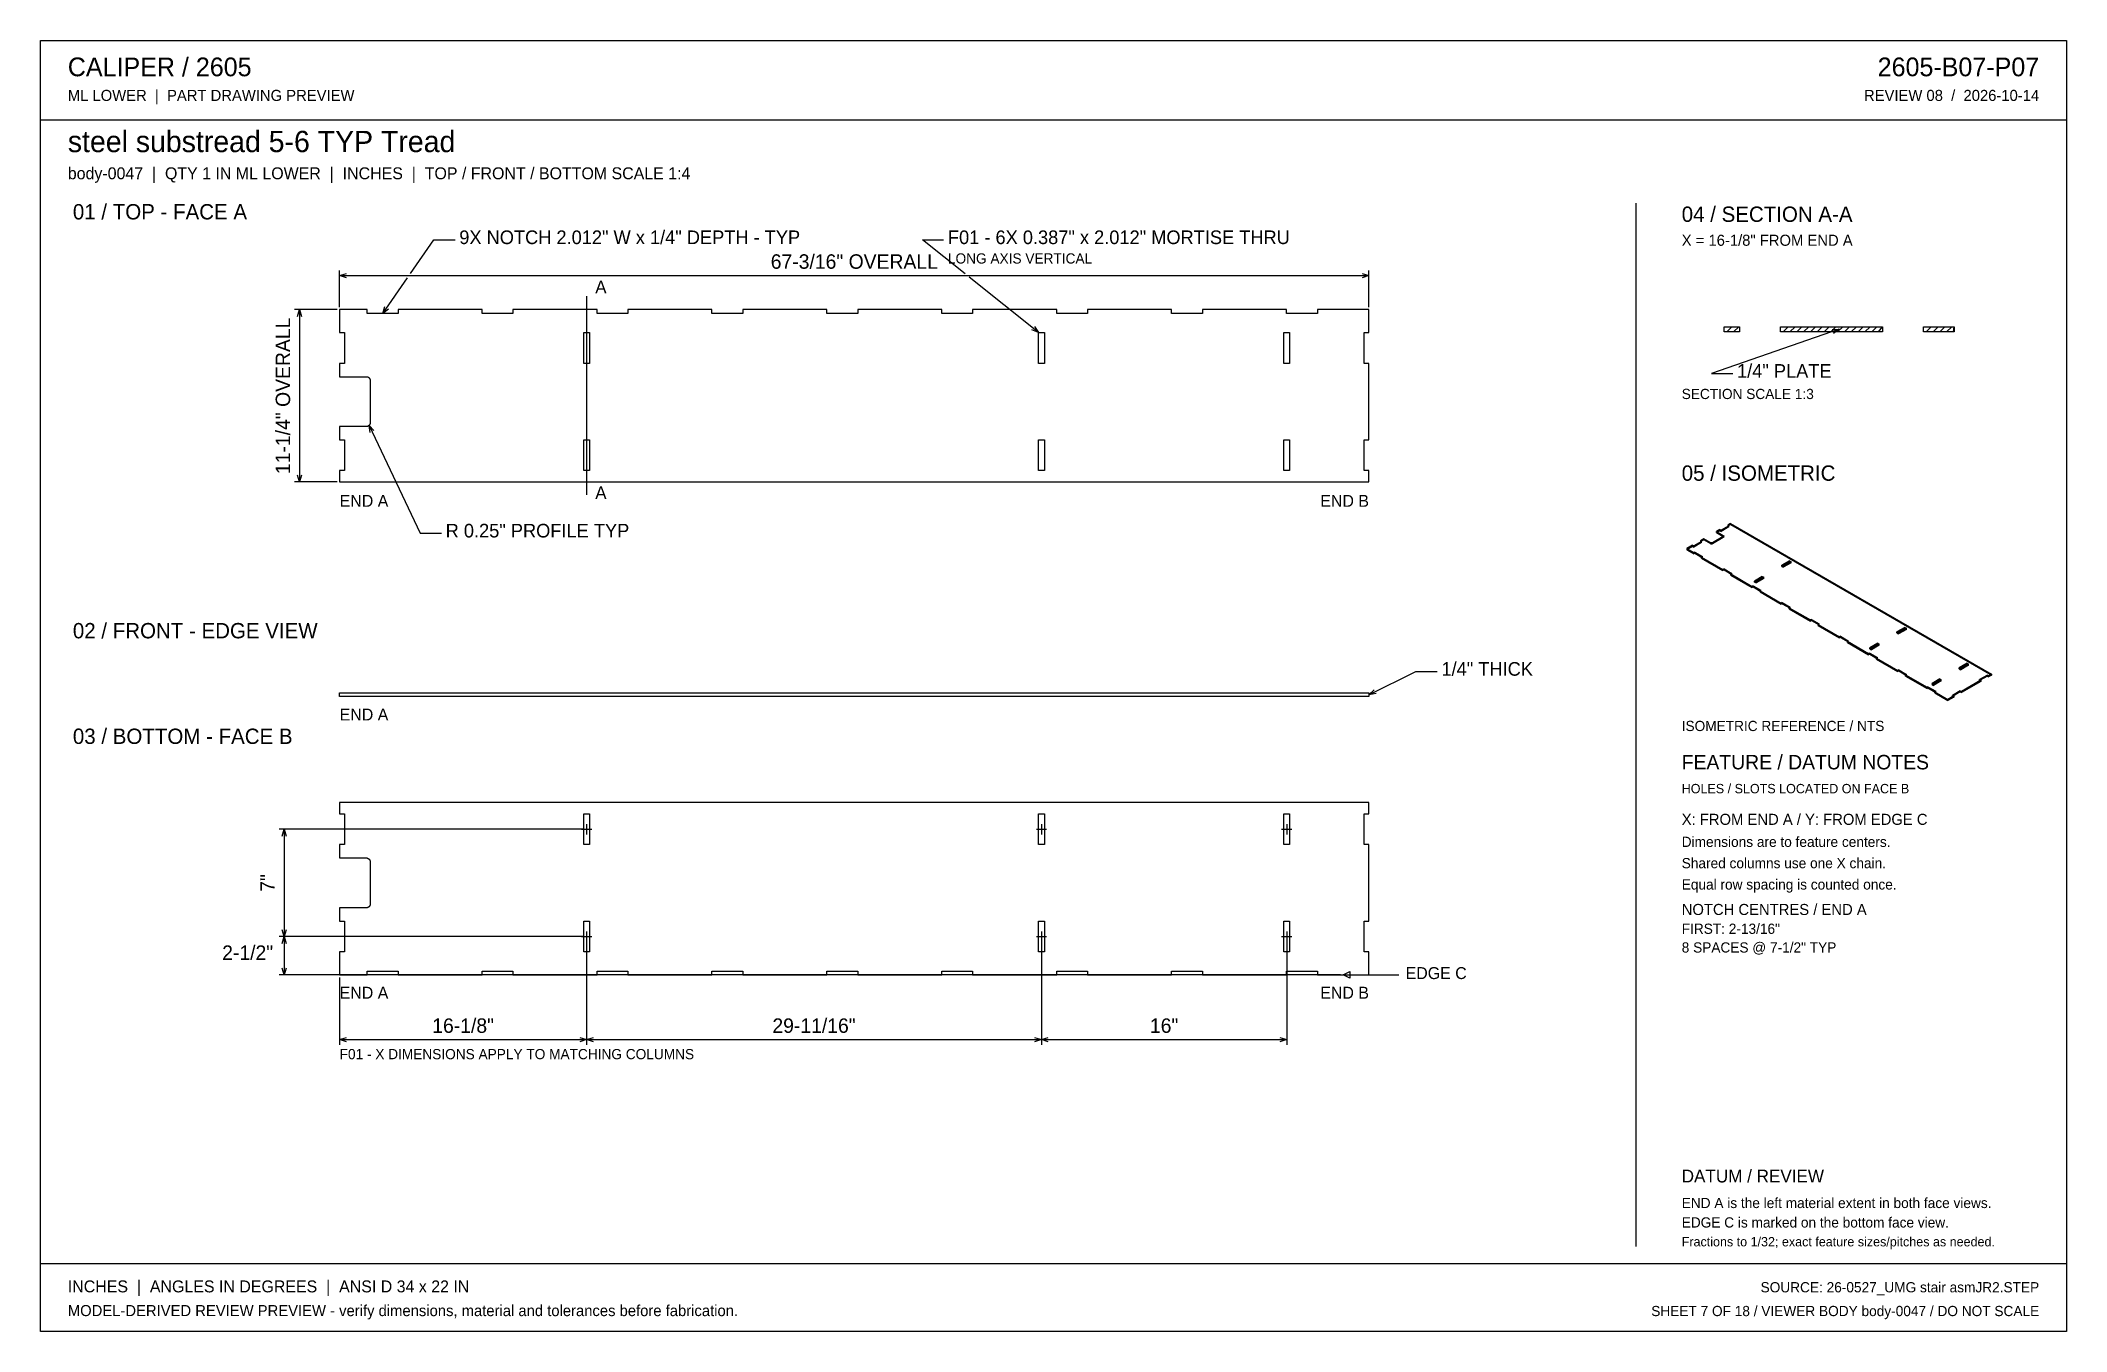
# Model space of a CAD drawing. Header units: inches. Extents: x 2 to 134, y 2 to 86.
import ezdxf
from ezdxf.enums import TextEntityAlignment as Align

# ---------------------------------------------------------------- set-up
doc = ezdxf.new("R2010")
doc.units = ezdxf.units.IN
doc.header["$MEASUREMENT"] = 0

msp = doc.modelspace()

# ---------------------------------------------------------------- linework, layer by layer
at = {"layer": 'ANNOTATION'}
for p, q in [((26.03, 70.91), (27.55, 73.11)), ((27.55, 73.11), (28.94, 73.11)), ((62.24, 70.88), (59.44, 73.11)), ((59.44, 73.11), (60.83, 73.11)), ((21.41, 68.72), (21.41, 71.11)), ((21.41, 70.78), (21.85, 70.92)), ((21.41, 70.78), (88.59, 70.78)), ((21.85, 70.64), (21.41, 70.78)), ((24.22, 68.31), (25.84, 70.64)), ((67.03, 67.06), (62.5, 70.67)), ((88.15, 70.92), (88.59, 70.78)), ((88.59, 70.78), (88.15, 70.64)), ((88.59, 68.72), (88.59, 71.11)), ((37.53, 69.44), (37.53, 56.47)), ((21.24, 68.56), (18.46, 68.56)), ((18.66, 68.11), (18.8, 68.56)), ((18.8, 68.56), (18.8, 57.31)), ((18.8, 68.56), (18.93, 68.11)), ((24.22, 68.31), (24.36, 68.75)), ((24.59, 68.59), (24.22, 68.31)), ((66.76, 67.45), (67.03, 67.06)), ((67.03, 67.06), (66.59, 67.23)), ((119.28, 67.28), (110.94, 64.39)), ((118.81, 67.26), (119.28, 67.28)), ((119.28, 67.28), (118.9, 67)), ((110.94, 64.39), (112.33, 64.39)), ((23.33, 61), (26.67, 53.97)), ((23.4, 60.54), (23.33, 61)), ((23.33, 61), (23.65, 60.66)), ((21.24, 57.31), (18.46, 57.31)), ((18.8, 57.31), (18.66, 57.75)), ((18.93, 57.75), (18.8, 57.31)), ((26.67, 53.97), (28.06, 53.97)), ((88.59, 43.43), (91.65, 44.94)), ((88.59, 43.43), (88.93, 43.75)), ((91.65, 44.94), (93.04, 44.94)), ((89.05, 43.5), (88.59, 43.43)), ((37.36, 34.65), (17.46, 34.65)), ((17.66, 34.21), (17.8, 34.65)), ((17.8, 34.65), (17.8, 27.65)), ((17.8, 34.65), (17.93, 34.21)), ((37.2, 34.65), (37.86, 34.65)), ((37.53, 34.99), (37.53, 34.32)), ((66.89, 34.65), (67.55, 34.65)), ((67.22, 34.99), (67.22, 34.32)), ((82.89, 34.65), (83.55, 34.65)), ((83.22, 34.99), (83.22, 34.32)), ((17.8, 27.65), (17.66, 28.1)), ((17.93, 28.1), (17.8, 27.65)), ((37.53, 27.99), (37.53, 27.32)), ((67.22, 27.99), (67.22, 27.32)), ((83.22, 27.99), (83.22, 27.32)), ((37.36, 27.65), (17.46, 27.65)), ((37.36, 27.65), (17.46, 27.65)), ((17.66, 27.21), (17.8, 27.65)), ((17.8, 27.65), (17.8, 25.15)), ((17.8, 27.65), (17.93, 27.21)), ((37.2, 27.65), (37.86, 27.65)), ((37.53, 27.49), (37.53, 20.6)), ((37.53, 27.49), (37.53, 20.6)), ((66.89, 27.65), (67.55, 27.65)), ((67.22, 27.49), (67.22, 20.6)), ((67.22, 27.49), (67.22, 20.6)), ((82.89, 27.65), (83.55, 27.65)), ((83.22, 27.49), (83.22, 20.6)), ((86.74, 25.15), (17.46, 25.15)), ((17.8, 25.15), (17.66, 25.6)), ((17.93, 25.6), (17.8, 25.15)), ((86.91, 25.15), (87.35, 25.38)), ((86.91, 25.15), (90.54, 25.15)), ((87.35, 24.93), (86.91, 25.15)), ((87.35, 25.38), (87.35, 24.93)), ((21.41, 24.99), (21.41, 20.6)), ((21.41, 20.93), (21.85, 21.07)), ((21.41, 20.93), (37.53, 20.93)), ((21.85, 20.79), (21.41, 20.93)), ((37.09, 21.07), (37.53, 20.93)), ((37.53, 20.93), (37.09, 20.79)), ((37.53, 20.93), (37.98, 21.07)), ((37.53, 20.93), (67.22, 20.93)), ((37.98, 20.79), (37.53, 20.93)), ((66.77, 21.07), (67.22, 20.93)), ((67.22, 20.93), (66.77, 20.79)), ((67.22, 20.93), (67.66, 21.07)), ((67.22, 20.93), (83.22, 20.93)), ((67.66, 20.79), (67.22, 20.93)), ((82.77, 21.07), (83.22, 20.93)), ((83.22, 20.93), (82.77, 20.79))]:
    msp.add_line(p, q, dxfattribs=at)
at = {"layer": 'OUTLINE'}
for p, q in [((1.89, 86.11), (134.11, 86.11)), ((1.89, 1.89), (1.89, 86.11)), ((134.11, 86.11), (134.11, 1.89)), ((1.89, 80.94), (134.11, 80.94)), ((106, 75.5), (106, 7.44)), ((23.21, 68.56), (21.41, 68.56)), ((21.41, 68.56), (21.41, 67.06)), ((23.21, 68.31), (23.21, 68.56)), ((25.22, 68.31), (23.21, 68.31)), ((30.71, 68.56), (25.22, 68.56)), ((25.22, 68.56), (25.22, 68.31)), ((30.71, 68.31), (30.71, 68.56)), ((32.72, 68.31), (30.71, 68.31)), ((38.21, 68.56), (32.72, 68.56)), ((32.72, 68.56), (32.72, 68.31)), ((38.21, 68.31), (38.21, 68.56)), ((40.22, 68.31), (38.21, 68.31)), ((45.71, 68.56), (40.22, 68.56)), ((40.22, 68.56), (40.22, 68.31)), ((45.71, 68.31), (45.71, 68.56)), ((47.72, 68.31), (45.71, 68.31)), ((53.21, 68.56), (47.72, 68.56)), ((47.72, 68.56), (47.72, 68.31)), ((53.21, 68.31), (53.21, 68.56)), ((55.22, 68.31), (53.21, 68.31)), ((60.71, 68.56), (55.22, 68.56)), ((55.22, 68.56), (55.22, 68.31)), ((60.71, 68.31), (60.71, 68.56)), ((62.72, 68.31), (60.71, 68.31)), ((68.21, 68.56), (62.72, 68.56)), ((62.72, 68.56), (62.72, 68.31)), ((68.21, 68.31), (68.21, 68.56)), ((70.22, 68.31), (68.21, 68.31)), ((75.71, 68.56), (70.22, 68.56)), ((70.22, 68.56), (70.22, 68.31)), ((75.71, 68.31), (75.71, 68.56)), ((77.72, 68.31), (75.71, 68.31)), ((83.21, 68.56), (77.72, 68.56)), ((77.72, 68.56), (77.72, 68.31)), ((83.21, 68.31), (83.21, 68.56)), ((85.22, 68.31), (83.21, 68.31)), ((88.59, 68.56), (85.22, 68.56)), ((85.22, 68.56), (85.22, 68.31)), ((88.59, 67.06), (88.59, 68.56)), ((111.78, 67.44), (112.77, 67.44)), ((111.78, 67.11), (111.78, 67.44)), ((111.94, 67.11), (112.28, 67.44)), ((112.39, 67.11), (112.72, 67.44)), ((112.77, 67.44), (112.77, 67.11)), ((115.45, 67.44), (122.1, 67.44)), ((115.45, 67.11), (115.45, 67.44)), ((115.62, 67.11), (115.95, 67.44)), ((116.06, 67.11), (116.4, 67.44)), ((116.51, 67.11), (116.84, 67.44)), ((116.95, 67.11), (117.29, 67.44)), ((117.4, 67.11), (117.73, 67.44)), ((117.84, 67.11), (118.17, 67.44)), ((118.29, 67.11), (118.62, 67.44)), ((118.73, 67.11), (119.06, 67.44)), ((119.17, 67.11), (119.51, 67.44)), ((119.62, 67.11), (119.95, 67.44)), ((120.06, 67.11), (120.4, 67.44)), ((120.51, 67.11), (120.84, 67.44)), ((120.95, 67.11), (121.29, 67.44)), ((121.4, 67.11), (121.73, 67.44)), ((121.84, 67.11), (122.1, 67.44)), ((122.1, 67.44), (122.1, 67.11)), ((124.79, 67.44), (126.78, 67.44)), ((124.79, 67.11), (124.79, 67.44)), ((124.95, 67.11), (125.29, 67.44)), ((125.4, 67.11), (125.73, 67.44)), ((125.84, 67.11), (126.17, 67.44)), ((126.29, 67.11), (126.62, 67.44)), ((126.73, 67.11), (126.78, 67.44)), ((126.78, 67.44), (126.78, 67.11)), ((21.41, 67.06), (21.72, 67.06)), ((21.72, 67.06), (21.72, 65.05)), ((37.34, 65.05), (37.34, 67.06)), ((37.34, 67.06), (37.72, 67.06)), ((37.72, 67.06), (37.72, 65.05)), ((67.03, 65.05), (67.03, 67.06)), ((67.03, 67.06), (67.41, 67.06)), ((67.41, 67.06), (67.41, 65.05)), ((83.03, 65.05), (83.03, 67.06)), ((83.03, 67.06), (83.41, 67.06)), ((83.41, 67.06), (83.41, 65.05)), ((88.28, 65.05), (88.28, 67.06)), ((88.28, 67.06), (88.59, 67.06)), ((112.77, 67.11), (111.78, 67.11)), ((122.1, 67.11), (115.45, 67.11)), ((126.78, 67.11), (124.79, 67.11)), ((21.72, 65.05), (21.41, 65.05)), ((21.41, 65.05), (21.41, 64.18)), ((37.72, 65.05), (37.34, 65.05)), ((67.41, 65.05), (67.03, 65.05)), ((83.41, 65.05), (83.03, 65.05)), ((88.59, 65.05), (88.28, 65.05)), ((88.59, 60.06), (88.59, 65.05)), ((21.41, 64.18), (23.16, 64.18)), ((23.16, 64.18), (23.16, 64.18)), ((23.16, 64.18), (23.17, 64.18)), ((23.17, 64.18), (23.17, 64.18)), ((23.17, 64.18), (23.18, 64.18)), ((23.18, 64.18), (23.19, 64.18)), ((23.19, 64.18), (23.19, 64.18)), ((23.19, 64.18), (23.2, 64.18)), ((23.2, 64.18), (23.21, 64.18)), ((23.21, 64.18), (23.21, 64.17)), ((23.21, 64.17), (23.22, 64.17)), ((23.22, 64.17), (23.22, 64.17)), ((23.22, 64.17), (23.23, 64.17)), ((23.23, 64.17), (23.23, 64.17)), ((23.23, 64.17), (23.24, 64.17)), ((23.24, 64.17), (23.25, 64.16)), ((23.25, 64.16), (23.25, 64.16)), ((23.25, 64.16), (23.26, 64.16)), ((23.26, 64.16), (23.26, 64.16)), ((23.26, 64.16), (23.27, 64.15)), ((23.27, 64.15), (23.27, 64.15)), ((23.27, 64.15), (23.28, 64.15)), ((23.28, 64.15), (23.28, 64.14)), ((23.28, 64.14), (23.29, 64.14)), ((23.29, 64.14), (23.3, 64.14)), ((23.3, 64.14), (23.3, 64.13)), ((23.3, 64.13), (23.31, 64.13)), ((23.31, 64.13), (23.31, 64.13)), ((23.31, 64.13), (23.31, 64.12)), ((23.31, 64.12), (23.32, 64.12)), ((23.32, 64.12), (23.32, 64.12)), ((23.32, 64.12), (23.33, 64.11)), ((23.33, 64.11), (23.33, 64.11)), ((23.33, 64.11), (23.34, 64.1)), ((23.34, 64.1), (23.34, 64.1)), ((23.34, 64.1), (23.35, 64.09)), ((23.35, 64.09), (23.35, 64.09)), ((23.35, 64.09), (23.35, 64.08)), ((23.35, 64.08), (23.36, 64.08)), ((23.36, 64.08), (23.36, 64.07)), ((23.36, 64.07), (23.36, 64.07)), ((23.36, 64.07), (23.37, 64.06)), ((23.37, 64.06), (23.37, 64.06)), ((23.37, 64.06), (23.37, 64.05)), ((23.37, 64.05), (23.38, 64.05)), ((23.38, 64.05), (23.38, 64.04)), ((23.38, 64.04), (23.38, 64.04)), ((23.38, 64.04), (23.38, 64.03)), ((23.38, 64.03), (23.39, 64.03)), ((23.39, 64.03), (23.39, 64.02)), ((23.39, 64.02), (23.39, 64.01)), ((23.39, 64.01), (23.39, 64.01)), ((23.39, 64.01), (23.4, 64)), ((23.4, 64), (23.4, 64)), ((23.4, 64), (23.4, 63.99)), ((23.4, 63.99), (23.4, 63.99)), ((23.4, 63.99), (23.4, 63.98)), ((23.4, 63.98), (23.4, 63.97)), ((23.4, 63.97), (23.4, 63.97)), ((23.4, 63.97), (23.4, 63.96)), ((23.4, 63.96), (23.41, 63.96)), ((23.41, 63.96), (23.41, 63.95)), ((23.41, 63.95), (23.41, 63.94)), ((23.41, 63.94), (23.41, 63.94)), ((23.41, 63.94), (23.41, 63.93)), ((23.41, 63.93), (23.41, 61.18)), ((23.16, 60.93), (21.41, 60.93)), ((21.41, 60.93), (21.41, 60.06)), ((23.17, 60.93), (23.16, 60.93)), ((23.16, 60.93), (23.16, 60.93)), ((23.18, 60.93), (23.17, 60.93)), ((23.17, 60.93), (23.17, 60.93)), ((23.19, 60.93), (23.18, 60.93)), ((23.2, 60.93), (23.19, 60.93)), ((23.19, 60.93), (23.19, 60.93)), ((23.21, 60.94), (23.2, 60.93)), ((23.22, 60.94), (23.21, 60.94)), ((23.21, 60.94), (23.21, 60.94)), ((23.23, 60.94), (23.22, 60.94)), ((23.22, 60.94), (23.22, 60.94)), ((23.24, 60.95), (23.23, 60.94)), ((23.23, 60.94), (23.23, 60.94)), ((23.25, 60.95), (23.24, 60.95)), ((23.26, 60.95), (23.25, 60.95)), ((23.25, 60.95), (23.25, 60.95)), ((23.27, 60.96), (23.26, 60.95)), ((23.26, 60.95), (23.26, 60.95)), ((23.28, 60.96), (23.27, 60.96)), ((23.27, 60.96), (23.27, 60.96)), ((23.29, 60.97), (23.28, 60.97)), ((23.28, 60.97), (23.28, 60.96)), ((23.3, 60.97), (23.29, 60.97)), ((23.31, 60.98), (23.3, 60.98)), ((23.3, 60.98), (23.3, 60.97)), ((23.32, 60.99), (23.31, 60.99)), ((23.31, 60.99), (23.31, 60.98)), ((23.31, 60.98), (23.31, 60.98)), ((23.33, 61), (23.32, 61)), ((23.32, 61), (23.32, 60.99)), ((23.34, 61.01), (23.33, 61)), ((23.33, 61), (23.33, 61)), ((23.35, 61.02), (23.34, 61.01)), ((23.34, 61.01), (23.34, 61.01)), ((23.36, 61.03), (23.35, 61.03)), ((23.35, 61.03), (23.35, 61.02)), ((23.35, 61.02), (23.35, 61.02)), ((23.37, 61.05), (23.36, 61.04)), ((23.36, 61.04), (23.36, 61.04)), ((23.36, 61.04), (23.36, 61.03)), ((23.38, 61.06), (23.37, 61.06)), ((23.37, 61.06), (23.37, 61.05)), ((23.37, 61.05), (23.37, 61.05)), ((23.39, 61.08), (23.38, 61.08)), ((23.38, 61.08), (23.38, 61.07)), ((23.38, 61.07), (23.38, 61.07)), ((23.38, 61.07), (23.38, 61.06)), ((23.4, 61.11), (23.39, 61.1)), ((23.39, 61.1), (23.39, 61.1)), ((23.39, 61.1), (23.39, 61.09)), ((23.39, 61.09), (23.39, 61.08)), ((23.41, 61.16), (23.4, 61.15)), ((23.4, 61.15), (23.4, 61.14)), ((23.4, 61.14), (23.4, 61.14)), ((23.4, 61.14), (23.4, 61.13)), ((23.4, 61.13), (23.4, 61.13)), ((23.4, 61.13), (23.4, 61.12)), ((23.4, 61.12), (23.4, 61.11)), ((23.4, 61.11), (23.4, 61.11)), ((23.41, 61.18), (23.41, 61.17)), ((23.41, 61.17), (23.41, 61.17)), ((23.41, 61.17), (23.41, 61.16)), ((23.41, 61.16), (23.41, 61.16)), ((21.41, 60.06), (21.72, 60.06)), ((21.72, 60.06), (21.72, 58.05)), ((37.34, 58.05), (37.34, 60.06)), ((37.34, 60.06), (37.72, 60.06)), ((37.72, 60.06), (37.72, 58.05)), ((67.03, 58.05), (67.03, 60.06)), ((67.03, 60.06), (67.41, 60.06)), ((67.41, 60.06), (67.41, 58.05)), ((83.03, 58.05), (83.03, 60.06)), ((83.03, 60.06), (83.41, 60.06)), ((83.41, 60.06), (83.41, 58.05)), ((88.28, 58.05), (88.28, 60.06)), ((88.28, 60.06), (88.59, 60.06)), ((21.72, 58.05), (21.41, 58.05)), ((21.41, 58.05), (21.41, 57.31)), ((21.41, 57.31), (88.59, 57.31)), ((37.72, 58.05), (37.34, 58.05)), ((67.41, 58.05), (67.03, 58.05)), ((83.41, 58.05), (83.03, 58.05)), ((88.59, 58.05), (88.28, 58.05)), ((88.59, 57.31), (88.59, 58.05)), ((112.08, 54.46), (111.57, 54.16)), ((112.08, 54.38), (111.57, 54.09)), ((112.19, 54.61), (112, 54.5)), ((112.19, 54.54), (112, 54.43)), ((112, 54.5), (112.08, 54.46)), ((112, 54.5), (112, 54.43)), ((112, 54.43), (112.08, 54.38)), ((112.08, 54.38), (112.08, 54.46)), ((112.19, 54.61), (112.19, 54.54)), ((112.19, 54.61), (129.22, 44.78)), ((112.19, 54.54), (129.22, 44.7)), ((109.71, 53.18), (109.33, 52.96)), ((109.71, 53.11), (109.33, 52.89)), ((109.33, 52.96), (109.33, 52.89)), ((109.33, 52.96), (109.79, 52.7)), ((109.33, 52.89), (109.79, 52.63)), ((109.71, 53.18), (109.79, 53.14)), ((109.71, 53.18), (109.71, 53.11)), ((109.71, 53.11), (109.79, 53.06)), ((110.3, 53.43), (109.79, 53.14)), ((110.3, 53.36), (109.79, 53.06)), ((109.79, 53.06), (109.79, 53.14)), ((110.44, 53.61), (110.22, 53.48)), ((110.44, 53.53), (110.22, 53.4)), ((110.22, 53.48), (110.3, 53.43)), ((110.22, 53.48), (110.22, 53.4)), ((110.22, 53.4), (110.3, 53.36)), ((110.3, 53.36), (110.3, 53.43)), ((110.44, 53.53), (110.44, 53.61)), ((110.89, 53.35), (110.44, 53.61)), ((110.89, 53.28), (110.44, 53.53)), ((110.89, 53.34), (110.89, 53.35)), ((110.89, 53.35), (110.89, 53.35)), ((110.89, 53.35), (110.89, 53.35)), ((110.89, 53.35), (110.89, 53.35)), ((110.89, 53.35), (110.89, 53.35)), ((110.89, 53.28), (110.89, 53.35)), ((110.9, 53.34), (110.89, 53.34)), ((110.89, 53.27), (110.89, 53.28)), ((110.9, 53.27), (110.89, 53.27)), ((110.89, 53.27), (110.89, 53.27)), ((110.89, 53.27), (110.89, 53.27)), ((110.89, 53.27), (110.89, 53.27)), ((110.89, 53.27), (110.89, 53.27)), ((110.91, 53.34), (110.9, 53.34)), ((110.9, 53.34), (110.9, 53.34)), ((110.9, 53.34), (110.9, 53.34)), ((110.9, 53.34), (110.9, 53.34)), ((110.9, 53.34), (110.9, 53.34)), ((110.91, 53.27), (110.9, 53.27)), ((110.9, 53.27), (110.9, 53.27)), ((110.9, 53.27), (110.9, 53.27)), ((110.9, 53.27), (110.9, 53.27)), ((110.9, 53.27), (110.9, 53.27)), ((110.92, 53.34), (110.91, 53.34)), ((110.91, 53.34), (110.91, 53.34)), ((110.91, 53.34), (110.91, 53.34)), ((110.91, 53.34), (110.91, 53.34)), ((110.91, 53.34), (110.91, 53.34)), ((110.91, 53.26), (110.91, 53.27)), ((110.91, 53.27), (110.91, 53.27)), ((110.91, 53.27), (110.91, 53.27)), ((110.91, 53.27), (110.91, 53.27)), ((110.92, 53.26), (110.91, 53.26)), ((110.93, 53.34), (110.92, 53.34)), ((110.92, 53.34), (110.92, 53.34)), ((110.92, 53.34), (110.92, 53.34)), ((110.92, 53.34), (110.92, 53.34)), ((110.92, 53.34), (110.92, 53.34)), ((110.93, 53.26), (110.92, 53.26)), ((110.92, 53.26), (110.92, 53.26)), ((110.92, 53.26), (110.92, 53.26)), ((110.92, 53.26), (110.92, 53.26)), ((110.92, 53.26), (110.92, 53.26)), ((110.93, 53.33), (110.93, 53.34)), ((110.93, 53.34), (110.93, 53.34)), ((110.94, 53.33), (110.93, 53.33)), ((110.93, 53.33), (110.93, 53.33)), ((110.93, 53.33), (110.93, 53.33)), ((110.94, 53.26), (110.93, 53.26)), ((110.93, 53.26), (110.93, 53.26)), ((110.93, 53.26), (110.93, 53.26)), ((110.93, 53.26), (110.93, 53.26)), ((110.93, 53.26), (110.93, 53.26)), ((110.95, 53.33), (110.94, 53.33)), ((110.94, 53.33), (110.94, 53.33)), ((110.94, 53.33), (110.94, 53.33)), ((110.94, 53.33), (110.94, 53.33)), ((110.95, 53.26), (110.94, 53.26)), ((110.94, 53.26), (110.94, 53.26)), ((110.94, 53.26), (110.94, 53.26)), ((110.94, 53.26), (110.94, 53.26)), ((110.96, 53.33), (110.95, 53.33)), ((110.95, 53.33), (110.95, 53.33)), ((110.95, 53.33), (110.95, 53.33)), ((110.95, 53.33), (110.95, 53.33)), ((110.95, 53.33), (110.95, 53.33)), ((110.96, 53.26), (110.95, 53.26)), ((110.95, 53.26), (110.95, 53.26)), ((110.95, 53.26), (110.95, 53.26)), ((110.95, 53.26), (110.95, 53.26)), ((110.95, 53.26), (110.95, 53.26)), ((110.97, 53.33), (110.96, 53.33)), ((110.96, 53.33), (110.96, 53.33)), ((110.96, 53.33), (110.96, 53.33)), ((110.96, 53.33), (110.96, 53.33)), ((110.97, 53.26), (110.96, 53.26)), ((110.96, 53.26), (110.96, 53.26)), ((110.96, 53.26), (110.96, 53.26)), ((110.96, 53.26), (110.96, 53.26)), ((110.98, 53.34), (110.97, 53.34)), ((110.97, 53.34), (110.97, 53.34)), ((110.97, 53.34), (110.97, 53.33)), ((110.97, 53.33), (110.97, 53.33)), ((110.97, 53.33), (110.97, 53.33)), ((110.98, 53.26), (110.97, 53.26)), ((110.97, 53.26), (110.97, 53.26)), ((110.97, 53.26), (110.97, 53.26)), ((110.97, 53.26), (110.97, 53.26)), ((110.97, 53.26), (110.97, 53.26)), ((110.99, 53.34), (110.98, 53.34)), ((110.98, 53.34), (110.98, 53.34)), ((110.98, 53.34), (110.98, 53.34)), ((110.98, 53.34), (110.98, 53.34)), ((110.98, 53.34), (110.98, 53.34)), ((110.99, 53.26), (110.98, 53.26)), ((110.98, 53.26), (110.98, 53.26)), ((110.98, 53.26), (110.98, 53.26)), ((110.98, 53.26), (110.98, 53.26)), ((110.98, 53.26), (110.98, 53.26)), ((111, 53.34), (110.99, 53.34)), ((110.99, 53.34), (110.99, 53.34)), ((110.99, 53.34), (110.99, 53.34)), ((110.99, 53.34), (110.99, 53.34)), ((110.99, 53.34), (110.99, 53.34)), ((111, 53.27), (110.99, 53.27)), ((110.99, 53.27), (110.99, 53.27)), ((110.99, 53.27), (110.99, 53.27)), ((110.99, 53.27), (110.99, 53.27)), ((110.99, 53.27), (110.99, 53.26)), ((111.01, 53.35), (111, 53.34)), ((111, 53.34), (111, 53.34)), ((111, 53.34), (111, 53.34)), ((111, 53.34), (111, 53.34)), ((111, 53.34), (111, 53.34)), ((111, 53.34), (111, 53.34)), ((111.01, 53.27), (111, 53.27)), ((111, 53.27), (111, 53.27)), ((111, 53.27), (111, 53.27)), ((111, 53.27), (111, 53.27)), ((111, 53.27), (111, 53.27)), ((111, 53.27), (111, 53.27)), ((111.71, 53.75), (111.01, 53.35)), ((111.71, 53.68), (111.01, 53.28)), ((111.01, 53.28), (111.01, 53.35)), ((111.01, 53.35), (111.01, 53.35)), ((111.01, 53.35), (111.01, 53.35)), ((111.01, 53.35), (111.01, 53.35)), ((111.01, 53.35), (111.01, 53.35)), ((111.01, 53.28), (111.01, 53.27)), ((111.01, 53.27), (111.01, 53.27)), ((111.01, 53.27), (111.01, 53.27)), ((111.01, 53.27), (111.01, 53.27)), ((111.49, 54.21), (111.27, 54.08)), ((111.49, 54.13), (111.27, 54.01)), ((111.27, 54.01), (111.27, 54.08)), ((111.27, 54.08), (111.71, 53.82)), ((111.27, 54.01), (111.71, 53.75)), ((111.49, 54.21), (111.49, 54.13)), ((111.49, 54.21), (111.57, 54.16)), ((111.49, 54.13), (111.57, 54.09)), ((111.57, 54.09), (111.57, 54.16)), ((111.71, 53.82), (111.71, 53.82)), ((111.71, 53.82), (111.71, 53.82)), ((111.71, 53.82), (111.71, 53.82)), ((111.71, 53.82), (111.72, 53.82)), ((111.71, 53.75), (111.71, 53.82)), ((111.72, 53.76), (111.71, 53.75)), ((111.71, 53.68), (111.71, 53.75)), ((111.71, 53.75), (111.71, 53.75)), ((111.71, 53.75), (111.71, 53.75)), ((111.71, 53.75), (111.71, 53.75)), ((111.71, 53.75), (111.71, 53.75)), ((111.71, 53.75), (111.71, 53.75)), ((111.71, 53.75), (111.71, 53.75)), ((111.71, 53.75), (111.72, 53.75)), ((111.72, 53.68), (111.71, 53.68)), ((111.71, 53.68), (111.71, 53.68)), ((111.71, 53.68), (111.71, 53.68)), ((111.71, 53.68), (111.71, 53.68)), ((111.72, 53.82), (111.72, 53.82)), ((111.72, 53.82), (111.72, 53.82)), ((111.72, 53.82), (111.72, 53.82)), ((111.72, 53.82), (111.72, 53.82)), ((111.72, 53.82), (111.72, 53.82)), ((111.72, 53.82), (111.72, 53.81)), ((111.72, 53.81), (111.73, 53.81)), ((111.73, 53.76), (111.72, 53.76)), ((111.72, 53.76), (111.72, 53.76)), ((111.72, 53.76), (111.72, 53.76)), ((111.72, 53.76), (111.72, 53.76)), ((111.72, 53.76), (111.72, 53.76)), ((111.72, 53.76), (111.72, 53.76)), ((111.72, 53.76), (111.72, 53.76)), ((111.72, 53.75), (111.72, 53.75)), ((111.72, 53.75), (111.72, 53.75)), ((111.72, 53.75), (111.72, 53.74)), ((111.72, 53.74), (111.72, 53.74)), ((111.72, 53.74), (111.72, 53.74)), ((111.72, 53.74), (111.72, 53.74)), ((111.72, 53.74), (111.73, 53.74)), ((111.73, 53.69), (111.72, 53.69)), ((111.72, 53.69), (111.72, 53.69)), ((111.72, 53.69), (111.72, 53.69)), ((111.72, 53.69), (111.72, 53.69)), ((111.72, 53.69), (111.72, 53.68)), ((111.72, 53.68), (111.72, 53.68)), ((111.72, 53.68), (111.72, 53.68)), ((111.73, 53.81), (111.73, 53.81)), ((111.73, 53.81), (111.73, 53.81)), ((111.73, 53.81), (111.73, 53.81)), ((111.73, 53.81), (111.73, 53.81)), ((111.73, 53.81), (111.73, 53.81)), ((111.73, 53.81), (111.73, 53.81)), ((111.73, 53.81), (111.73, 53.81)), ((111.73, 53.81), (111.73, 53.8)), ((111.73, 53.8), (111.73, 53.8)), ((111.73, 53.8), (111.73, 53.8)), ((111.73, 53.8), (111.73, 53.8)), ((111.73, 53.8), (111.73, 53.8)), ((111.73, 53.8), (111.74, 53.8)), ((111.74, 53.78), (111.73, 53.78)), ((111.73, 53.78), (111.73, 53.78)), ((111.73, 53.78), (111.73, 53.77)), ((111.73, 53.77), (111.73, 53.77)), ((111.73, 53.77), (111.73, 53.77)), ((111.73, 53.77), (111.73, 53.77)), ((111.73, 53.77), (111.73, 53.77)), ((111.73, 53.77), (111.73, 53.77)), ((111.73, 53.77), (111.73, 53.77)), ((111.73, 53.77), (111.73, 53.77)), ((111.73, 53.77), (111.73, 53.76)), ((111.73, 53.76), (111.73, 53.76)), ((111.73, 53.76), (111.73, 53.76)), ((111.73, 53.74), (111.73, 53.74)), ((111.73, 53.74), (111.73, 53.74)), ((111.73, 53.74), (111.73, 53.74)), ((111.73, 53.74), (111.73, 53.74)), ((111.73, 53.74), (111.73, 53.73)), ((111.73, 53.73), (111.73, 53.73)), ((111.73, 53.73), (111.73, 53.73)), ((111.73, 53.73), (111.73, 53.73)), ((111.73, 53.73), (111.73, 53.73)), ((111.73, 53.73), (111.73, 53.73)), ((111.73, 53.73), (111.73, 53.73)), ((111.73, 53.73), (111.73, 53.73)), ((111.73, 53.73), (111.74, 53.72)), ((111.74, 53.7), (111.73, 53.7)), ((111.73, 53.7), (111.73, 53.7)), ((111.73, 53.7), (111.73, 53.7)), ((111.73, 53.7), (111.73, 53.7)), ((111.73, 53.7), (111.73, 53.7)), ((111.73, 53.7), (111.73, 53.7)), ((111.73, 53.7), (111.73, 53.7)), ((111.73, 53.7), (111.73, 53.7)), ((111.73, 53.7), (111.73, 53.69)), ((111.73, 53.69), (111.73, 53.69)), ((111.73, 53.69), (111.73, 53.69)), ((111.73, 53.69), (111.73, 53.69)), ((111.73, 53.69), (111.73, 53.69)), ((111.74, 53.8), (111.74, 53.8)), ((111.74, 53.8), (111.74, 53.8)), ((111.74, 53.8), (111.74, 53.79)), ((111.74, 53.79), (111.74, 53.79)), ((111.74, 53.79), (111.74, 53.79)), ((111.74, 53.79), (111.74, 53.79)), ((111.74, 53.79), (111.74, 53.79)), ((111.74, 53.79), (111.74, 53.79)), ((111.74, 53.79), (111.74, 53.79)), ((111.74, 53.79), (111.74, 53.79)), ((111.74, 53.79), (111.74, 53.78)), ((111.74, 53.78), (111.74, 53.78)), ((111.74, 53.78), (111.74, 53.78)), ((111.74, 53.78), (111.74, 53.78)), ((111.74, 53.78), (111.74, 53.78)), ((111.74, 53.78), (111.74, 53.78)), ((111.74, 53.72), (111.74, 53.72)), ((111.74, 53.72), (111.74, 53.72)), ((111.74, 53.72), (111.74, 53.72)), ((111.74, 53.72), (111.74, 53.72)), ((111.74, 53.72), (111.74, 53.72)), ((111.74, 53.72), (111.74, 53.72)), ((111.74, 53.72), (111.74, 53.72)), ((111.74, 53.72), (111.74, 53.71)), ((111.74, 53.71), (111.74, 53.71)), ((111.74, 53.71), (111.74, 53.71)), ((111.74, 53.71), (111.74, 53.71)), ((111.74, 53.71), (111.74, 53.71)), ((111.74, 53.71), (111.74, 53.71)), ((111.74, 53.71), (111.74, 53.71)), ((111.74, 53.71), (111.74, 53.71)), ((111.74, 53.71), (111.74, 53.7)), ((109.85, 52.74), (109.79, 52.7)), ((109.79, 52.63), (109.79, 52.7)), ((109.85, 52.66), (109.79, 52.63)), ((109.85, 52.74), (110.36, 52.44)), ((109.85, 52.66), (109.85, 52.74)), ((109.85, 52.66), (110.36, 52.37)), ((110.36, 52.44), (110.3, 52.41)), ((110.3, 52.41), (111.69, 51.6)), ((110.3, 52.33), (110.3, 52.41)), ((110.36, 52.37), (110.3, 52.33)), ((110.3, 52.33), (111.69, 51.53)), ((110.36, 52.37), (110.36, 52.44)), ((111.76, 51.64), (111.69, 51.6)), ((111.69, 51.53), (111.69, 51.6)), ((111.76, 51.57), (111.76, 51.64)), ((111.76, 51.64), (112.27, 51.34)), ((116.04, 52.17), (115.53, 51.88)), ((116.04, 52.1), (115.53, 51.8)), ((115.53, 51.8), (115.53, 51.88)), ((115.53, 51.88), (115.62, 51.82)), ((115.53, 51.8), (115.62, 51.75)), ((116.14, 52.11), (115.62, 51.82)), ((116.14, 52.04), (115.62, 51.75)), ((115.62, 51.75), (115.62, 51.82)), ((116.04, 52.1), (116.04, 52.17)), ((116.04, 52.17), (116.14, 52.11)), ((116.04, 52.1), (116.14, 52.04)), ((116.14, 52.04), (116.14, 52.11)), ((111.76, 51.57), (111.69, 51.53)), ((111.76, 51.57), (112.27, 51.27)), ((112.27, 51.34), (112.2, 51.31)), ((112.2, 51.31), (113.59, 50.5)), ((112.2, 51.23), (112.2, 51.31)), ((112.27, 51.27), (112.2, 51.23)), ((112.2, 51.23), (113.59, 50.43)), ((112.27, 51.27), (112.27, 51.34)), ((113.66, 50.54), (113.59, 50.5)), ((113.59, 50.43), (113.59, 50.5)), ((113.66, 50.47), (113.59, 50.43)), ((113.66, 50.54), (114.17, 50.25)), ((113.66, 50.47), (113.66, 50.54)), ((113.66, 50.47), (114.17, 50.17)), ((114.26, 51.15), (113.75, 50.85)), ((114.26, 51.07), (113.75, 50.78)), ((113.75, 50.85), (113.85, 50.79)), ((113.75, 50.78), (113.75, 50.85)), ((113.75, 50.78), (113.85, 50.72)), ((114.36, 51.09), (113.85, 50.79)), ((114.36, 51.02), (113.85, 50.72)), ((113.85, 50.72), (113.85, 50.79)), ((114.17, 50.25), (114.11, 50.21)), ((114.17, 50.17), (114.17, 50.25)), ((114.26, 51.15), (114.36, 51.09)), ((114.26, 51.07), (114.26, 51.15)), ((114.26, 51.07), (114.36, 51.02)), ((114.36, 51.02), (114.36, 51.09)), ((114.11, 50.21), (115.5, 49.41)), ((114.11, 50.14), (114.11, 50.21)), ((114.17, 50.17), (114.11, 50.14)), ((114.11, 50.14), (115.5, 49.33)), ((115.56, 49.44), (115.5, 49.41)), ((115.5, 49.33), (115.5, 49.41)), ((115.56, 49.37), (115.5, 49.33)), ((115.56, 49.44), (116.07, 49.15)), ((115.56, 49.37), (115.56, 49.44)), ((115.56, 49.37), (116.07, 49.07)), ((116.07, 49.15), (116.01, 49.11)), ((116.01, 49.11), (117.4, 48.31)), ((116.01, 49.04), (116.01, 49.11)), ((116.07, 49.07), (116.01, 49.04)), ((116.01, 49.04), (117.4, 48.23)), ((116.07, 49.07), (116.07, 49.15)), ((117.46, 48.34), (117.4, 48.31)), ((117.4, 48.23), (117.4, 48.31)), ((117.46, 48.27), (117.4, 48.23)), ((117.46, 48.27), (117.46, 48.34)), ((117.46, 48.34), (117.97, 48.05)), ((117.46, 48.27), (117.97, 47.98)), ((117.97, 48.05), (117.91, 48.01)), ((117.91, 48.01), (119.3, 47.21)), ((117.91, 47.94), (117.91, 48.01)), ((117.97, 47.98), (117.91, 47.94)), ((117.91, 47.94), (119.3, 47.14)), ((117.97, 47.98), (117.97, 48.05)), ((123.56, 47.82), (123.05, 47.53)), ((123.56, 47.75), (123.05, 47.46)), ((123.66, 47.77), (123.15, 47.47)), ((123.66, 47.69), (123.15, 47.4)), ((123.56, 47.75), (123.56, 47.82)), ((123.56, 47.82), (123.66, 47.77)), ((123.56, 47.75), (123.66, 47.69)), ((123.66, 47.69), (123.66, 47.77)), ((119.36, 47.25), (119.3, 47.21)), ((119.3, 47.14), (119.3, 47.21)), ((119.36, 47.17), (119.3, 47.14)), ((119.36, 47.17), (119.36, 47.25)), ((119.36, 47.25), (119.87, 46.95)), ((119.36, 47.17), (119.87, 46.88)), ((119.87, 46.95), (119.81, 46.92)), ((119.81, 46.92), (121.2, 46.11)), ((119.81, 46.84), (119.81, 46.92)), ((119.87, 46.88), (119.81, 46.84)), ((119.81, 46.84), (121.2, 46.04)), ((119.87, 46.88), (119.87, 46.95)), ((121.79, 46.8), (121.28, 46.5)), ((121.79, 46.73), (121.28, 46.43)), ((121.28, 46.43), (121.28, 46.5)), ((121.28, 46.5), (121.38, 46.45)), ((121.28, 46.43), (121.38, 46.37)), ((121.89, 46.74), (121.38, 46.45)), ((121.89, 46.67), (121.38, 46.37)), ((121.38, 46.37), (121.38, 46.45)), ((121.79, 46.8), (121.89, 46.74)), ((121.79, 46.73), (121.79, 46.8)), ((121.79, 46.73), (121.89, 46.67)), ((121.89, 46.67), (121.89, 46.74)), ((123.05, 47.46), (123.05, 47.53)), ((123.05, 47.53), (123.15, 47.47)), ((123.05, 47.46), (123.15, 47.4)), ((123.15, 47.4), (123.15, 47.47)), ((121.27, 46.15), (121.2, 46.11)), ((121.2, 46.04), (121.2, 46.11)), ((121.27, 46.08), (121.2, 46.04)), ((121.27, 46.08), (121.27, 46.15)), ((121.27, 46.15), (121.78, 45.85)), ((121.27, 46.08), (121.78, 45.78)), ((121.78, 45.85), (121.71, 45.82)), ((121.71, 45.82), (123.1, 45.01)), ((121.71, 45.74), (121.71, 45.82)), ((121.78, 45.78), (121.71, 45.74)), ((121.71, 45.74), (123.1, 44.94)), ((121.78, 45.78), (121.78, 45.85)), ((123.17, 45.05), (123.1, 45.01)), ((123.1, 44.94), (123.1, 45.01)), ((123.17, 44.98), (123.1, 44.94)), ((123.17, 45.05), (123.68, 44.76)), ((123.17, 44.98), (123.17, 45.05)), ((123.17, 44.98), (123.68, 44.68)), ((127.62, 45.48), (127.11, 45.19)), ((127.62, 45.41), (127.11, 45.11)), ((127.11, 45.19), (127.21, 45.13)), ((127.11, 45.11), (127.11, 45.19)), ((127.11, 45.11), (127.21, 45.06)), ((127.72, 45.42), (127.21, 45.13)), ((127.72, 45.35), (127.21, 45.06)), ((127.21, 45.06), (127.21, 45.13)), ((127.62, 45.41), (127.62, 45.48)), ((127.62, 45.48), (127.72, 45.42)), ((127.62, 45.41), (127.72, 45.35)), ((127.72, 45.35), (127.72, 45.42)), ((123.68, 44.76), (123.61, 44.72)), ((123.61, 44.72), (125.01, 43.92)), ((123.61, 44.65), (123.61, 44.72)), ((123.68, 44.68), (123.61, 44.65)), ((123.61, 44.65), (125.01, 43.84)), ((123.68, 44.68), (123.68, 44.76)), ((125.07, 43.95), (125.01, 43.92)), ((125.01, 43.84), (125.01, 43.92)), ((125.07, 43.88), (125.01, 43.84)), ((125.07, 43.95), (125.58, 43.66)), ((125.07, 43.88), (125.07, 43.95)), ((125.07, 43.88), (125.58, 43.58)), ((125.85, 44.46), (125.34, 44.16)), ((125.85, 44.38), (125.34, 44.09)), ((125.34, 44.09), (125.34, 44.16)), ((125.34, 44.16), (125.43, 44.11)), ((125.34, 44.09), (125.43, 44.03)), ((125.94, 44.4), (125.43, 44.11)), ((125.94, 44.33), (125.43, 44.03)), ((125.43, 44.03), (125.43, 44.11)), ((125.58, 43.66), (125.52, 43.62)), ((125.58, 43.58), (125.58, 43.66)), ((125.85, 44.38), (125.85, 44.46)), ((125.85, 44.46), (125.94, 44.4)), ((125.85, 44.38), (125.94, 44.33)), ((125.94, 44.33), (125.94, 44.4)), ((127.18, 43.69), (126.67, 43.39)), ((127.18, 43.62), (127.18, 43.69)), ((127.18, 43.69), (127.26, 43.64)), ((128.52, 44.37), (127.26, 43.64)), ((128.52, 44.3), (127.26, 43.57)), ((127.26, 43.64), (127.26, 43.57)), ((128.95, 44.71), (128.44, 44.42)), ((128.95, 44.64), (128.44, 44.35)), ((128.44, 44.35), (128.44, 44.42)), ((128.44, 44.42), (128.52, 44.37)), ((128.44, 44.35), (128.52, 44.3)), ((128.52, 44.37), (128.52, 44.3)), ((128.95, 44.64), (128.95, 44.71)), ((128.95, 44.71), (129.03, 44.67)), ((128.95, 44.64), (129.03, 44.59)), ((129.22, 44.78), (129.03, 44.67)), ((129.22, 44.7), (129.03, 44.59)), ((129.03, 44.67), (129.03, 44.59)), ((129.22, 44.78), (129.22, 44.7)), ((21.41, 43.56), (88.59, 43.56)), ((21.41, 43.31), (21.41, 43.56)), ((88.59, 43.31), (21.41, 43.31)), ((88.59, 43.56), (88.59, 43.31)), ((125.52, 43.62), (126.37, 43.13)), ((125.52, 43.55), (125.52, 43.62)), ((125.58, 43.58), (125.52, 43.55)), ((125.52, 43.55), (126.37, 43.06)), ((126.75, 43.35), (126.37, 43.13)), ((126.75, 43.27), (126.37, 43.06)), ((126.37, 43.13), (126.37, 43.06)), ((127.18, 43.62), (126.67, 43.32)), ((126.67, 43.39), (126.75, 43.35)), ((126.67, 43.32), (126.67, 43.39)), ((126.67, 43.32), (126.75, 43.27)), ((126.75, 43.35), (126.75, 43.27)), ((127.18, 43.62), (127.26, 43.57)), ((88.59, 36.4), (21.41, 36.4)), ((21.41, 36.4), (21.41, 35.66)), ((88.59, 35.66), (88.59, 36.4)), ((21.41, 35.66), (21.72, 35.66)), ((21.72, 35.66), (21.72, 33.65)), ((37.34, 35.66), (37.72, 35.66)), ((37.34, 33.65), (37.34, 35.66)), ((37.72, 35.66), (37.72, 33.65)), ((67.03, 35.66), (67.41, 35.66)), ((67.03, 33.65), (67.03, 35.66)), ((67.41, 35.66), (67.41, 33.65)), ((83.03, 35.66), (83.41, 35.66)), ((83.03, 33.65), (83.03, 35.66)), ((83.41, 35.66), (83.41, 33.65)), ((88.28, 33.65), (88.28, 35.66)), ((88.28, 35.66), (88.59, 35.66)), ((21.72, 33.65), (21.41, 33.65)), ((21.41, 33.65), (21.41, 32.78)), ((37.72, 33.65), (37.34, 33.65)), ((67.41, 33.65), (67.03, 33.65)), ((83.41, 33.65), (83.03, 33.65)), ((88.59, 33.65), (88.28, 33.65)), ((88.59, 28.66), (88.59, 33.65)), ((21.41, 32.78), (23.16, 32.78)), ((23.16, 32.78), (23.16, 32.78)), ((23.16, 32.78), (23.17, 32.78)), ((23.17, 32.78), (23.17, 32.78)), ((23.17, 32.78), (23.18, 32.78)), ((23.18, 32.78), (23.19, 32.78)), ((23.19, 32.78), (23.19, 32.78)), ((23.19, 32.78), (23.2, 32.77)), ((23.2, 32.77), (23.21, 32.77)), ((23.21, 32.77), (23.21, 32.77)), ((23.21, 32.77), (23.22, 32.77)), ((23.22, 32.77), (23.22, 32.77)), ((23.22, 32.77), (23.23, 32.77)), ((23.23, 32.77), (23.23, 32.77)), ((23.23, 32.77), (23.24, 32.76)), ((23.24, 32.76), (23.25, 32.76)), ((23.25, 32.76), (23.25, 32.76)), ((23.25, 32.76), (23.26, 32.76)), ((23.26, 32.76), (23.26, 32.75)), ((23.26, 32.75), (23.27, 32.75)), ((23.27, 32.75), (23.27, 32.75)), ((23.27, 32.75), (23.28, 32.75)), ((23.28, 32.75), (23.28, 32.74)), ((23.28, 32.74), (23.29, 32.74)), ((23.29, 32.74), (23.3, 32.74)), ((23.3, 32.74), (23.3, 32.73)), ((23.3, 32.73), (23.31, 32.73)), ((23.31, 32.73), (23.31, 32.72)), ((23.31, 32.72), (23.31, 32.72)), ((23.31, 32.72), (23.32, 32.72)), ((23.32, 32.72), (23.32, 32.71)), ((23.32, 32.71), (23.33, 32.71)), ((23.33, 32.71), (23.33, 32.7)), ((23.33, 32.7), (23.34, 32.7)), ((23.34, 32.7), (23.34, 32.7)), ((23.34, 32.7), (23.35, 32.69)), ((23.35, 32.69), (23.35, 32.69)), ((23.35, 32.69), (23.35, 32.68)), ((23.35, 32.68), (23.36, 32.68)), ((23.36, 32.68), (23.36, 32.67)), ((23.36, 32.67), (23.36, 32.67)), ((23.36, 32.67), (23.37, 32.66)), ((23.37, 32.66), (23.37, 32.66)), ((23.37, 32.66), (23.37, 32.65)), ((23.37, 32.65), (23.38, 32.65)), ((23.38, 32.65), (23.38, 32.64)), ((23.38, 32.64), (23.38, 32.63)), ((23.38, 32.63), (23.38, 32.63)), ((23.38, 32.63), (23.39, 32.62)), ((23.39, 32.62), (23.39, 32.62)), ((23.39, 32.62), (23.39, 32.61)), ((23.39, 32.61), (23.39, 32.61)), ((23.39, 32.61), (23.4, 32.6)), ((23.4, 32.6), (23.4, 32.59)), ((23.4, 32.59), (23.4, 32.59)), ((23.4, 32.59), (23.4, 32.58)), ((23.4, 32.58), (23.4, 32.58)), ((23.4, 32.58), (23.4, 32.57)), ((23.4, 32.57), (23.4, 32.56)), ((23.4, 32.56), (23.4, 32.56)), ((23.4, 32.56), (23.41, 32.55)), ((23.41, 32.55), (23.41, 32.55)), ((23.41, 32.55), (23.41, 32.54)), ((23.41, 32.54), (23.41, 32.53)), ((23.41, 32.53), (23.41, 32.53)), ((23.41, 32.53), (23.41, 29.78)), ((23.16, 29.53), (21.41, 29.53)), ((21.41, 29.53), (21.41, 28.66)), ((23.17, 29.53), (23.16, 29.53)), ((23.16, 29.53), (23.16, 29.53)), ((23.18, 29.53), (23.17, 29.53)), ((23.17, 29.53), (23.17, 29.53)), ((23.19, 29.53), (23.18, 29.53)), ((23.2, 29.53), (23.19, 29.53)), ((23.19, 29.53), (23.19, 29.53)), ((23.21, 29.53), (23.2, 29.53)), ((23.22, 29.54), (23.21, 29.53)), ((23.21, 29.53), (23.21, 29.53)), ((23.23, 29.54), (23.22, 29.54)), ((23.22, 29.54), (23.22, 29.54)), ((23.24, 29.54), (23.23, 29.54)), ((23.23, 29.54), (23.23, 29.54)), ((23.25, 29.54), (23.24, 29.54)), ((23.26, 29.55), (23.25, 29.55)), ((23.25, 29.55), (23.25, 29.54)), ((23.27, 29.55), (23.26, 29.55)), ((23.26, 29.55), (23.26, 29.55)), ((23.28, 29.56), (23.27, 29.56)), ((23.27, 29.56), (23.27, 29.55)), ((23.29, 29.57), (23.28, 29.56)), ((23.28, 29.56), (23.28, 29.56)), ((23.3, 29.57), (23.29, 29.57)), ((23.31, 29.58), (23.3, 29.57)), ((23.3, 29.57), (23.3, 29.57)), ((23.32, 29.59), (23.31, 29.58)), ((23.31, 29.58), (23.31, 29.58)), ((23.31, 29.58), (23.31, 29.58)), ((23.33, 29.6), (23.32, 29.59)), ((23.32, 29.59), (23.32, 29.59)), ((23.34, 29.61), (23.33, 29.6)), ((23.33, 29.6), (23.33, 29.6)), ((23.35, 29.61), (23.34, 29.61)), ((23.34, 29.61), (23.34, 29.61)), ((23.36, 29.63), (23.35, 29.62)), ((23.35, 29.62), (23.35, 29.62)), ((23.35, 29.62), (23.35, 29.61)), ((23.37, 29.64), (23.36, 29.64)), ((23.36, 29.64), (23.36, 29.63)), ((23.36, 29.63), (23.36, 29.63)), ((23.38, 29.66), (23.37, 29.65)), ((23.37, 29.65), (23.37, 29.65)), ((23.37, 29.65), (23.37, 29.64)), ((23.39, 29.68), (23.38, 29.68)), ((23.38, 29.68), (23.38, 29.67)), ((23.38, 29.67), (23.38, 29.67)), ((23.38, 29.67), (23.38, 29.66)), ((23.4, 29.71), (23.39, 29.7)), ((23.39, 29.7), (23.39, 29.69)), ((23.39, 29.69), (23.39, 29.69)), ((23.39, 29.69), (23.39, 29.68)), ((23.41, 29.75), (23.4, 29.75)), ((23.4, 29.75), (23.4, 29.74)), ((23.4, 29.74), (23.4, 29.74)), ((23.4, 29.74), (23.4, 29.73)), ((23.4, 29.73), (23.4, 29.72)), ((23.4, 29.72), (23.4, 29.72)), ((23.4, 29.72), (23.4, 29.71)), ((23.4, 29.71), (23.4, 29.71)), ((23.41, 29.78), (23.41, 29.77)), ((23.41, 29.77), (23.41, 29.77)), ((23.41, 29.77), (23.41, 29.76)), ((23.41, 29.76), (23.41, 29.75)), ((21.41, 28.66), (21.72, 28.66)), ((21.72, 28.66), (21.72, 26.65)), ((37.34, 28.66), (37.72, 28.66)), ((37.34, 26.65), (37.34, 28.66)), ((37.72, 28.66), (37.72, 26.65)), ((67.03, 28.66), (67.41, 28.66)), ((67.03, 26.65), (67.03, 28.66)), ((67.41, 28.66), (67.41, 26.65)), ((83.03, 28.66), (83.41, 28.66)), ((83.03, 26.65), (83.03, 28.66)), ((83.41, 28.66), (83.41, 26.65)), ((88.28, 26.65), (88.28, 28.66)), ((88.28, 28.66), (88.59, 28.66)), ((21.72, 26.65), (21.41, 26.65)), ((21.41, 26.65), (21.41, 25.15)), ((37.72, 26.65), (37.34, 26.65)), ((67.41, 26.65), (67.03, 26.65)), ((83.41, 26.65), (83.03, 26.65)), ((88.59, 26.65), (88.28, 26.65)), ((88.59, 25.15), (88.59, 26.65)), ((21.41, 25.15), (23.21, 25.15)), ((23.21, 25.15), (23.21, 25.4)), ((23.21, 25.4), (25.22, 25.4)), ((25.22, 25.4), (25.22, 25.15)), ((25.22, 25.15), (30.71, 25.15)), ((30.71, 25.15), (30.71, 25.4)), ((30.71, 25.4), (32.72, 25.4)), ((32.72, 25.4), (32.72, 25.15)), ((32.72, 25.15), (38.21, 25.15)), ((38.21, 25.15), (38.21, 25.4)), ((38.21, 25.4), (40.22, 25.4)), ((40.22, 25.4), (40.22, 25.15)), ((40.22, 25.15), (45.71, 25.15)), ((45.71, 25.15), (45.71, 25.4)), ((45.71, 25.4), (47.72, 25.4)), ((47.72, 25.4), (47.72, 25.15)), ((47.72, 25.15), (53.21, 25.15)), ((53.21, 25.15), (53.21, 25.4)), ((53.21, 25.4), (55.22, 25.4)), ((55.22, 25.4), (55.22, 25.15)), ((55.22, 25.15), (60.71, 25.15)), ((60.71, 25.15), (60.71, 25.4)), ((60.71, 25.4), (62.72, 25.4)), ((62.72, 25.4), (62.72, 25.15)), ((62.72, 25.15), (68.21, 25.15)), ((68.21, 25.15), (68.21, 25.4)), ((68.21, 25.4), (70.22, 25.4)), ((70.22, 25.4), (70.22, 25.15)), ((70.22, 25.15), (75.71, 25.15)), ((75.71, 25.15), (75.71, 25.4)), ((75.71, 25.4), (77.72, 25.4)), ((77.72, 25.4), (77.72, 25.15)), ((77.72, 25.15), (83.21, 25.15)), ((83.21, 25.15), (83.21, 25.4)), ((83.21, 25.4), (85.22, 25.4)), ((85.22, 25.4), (85.22, 25.15)), ((85.22, 25.15), (88.59, 25.15)), ((1.89, 6.33), (134.11, 6.33)), ((134.11, 1.89), (1.89, 1.89))]:
    msp.add_line(p, q, dxfattribs=at)

# ---------------------------------------------------------------- texts
at = {"layer": 'ANNOTATION'}
for s, height, p in [('CALIPER / 2605', 1.2222, (3.67, 83.78)), ('ML LOWER  |  PART DRAWING PREVIEW', 0.7222, (3.67, 82.17)), ('steel substread 5-6 TYP Tread', 1.3889, (3.67, 78.83)), ('body-0047  |  QTY 1 IN ML LOWER  |  INCHES  |  TOP / FRONT / BOTTOM SCALE 1:4', 0.7778, (3.67, 77.06)), ('01 / TOP - FACE A', 1, (4, 74.44)), ('04 / SECTION A-A', 1, (109, 74.28)), ('9X NOTCH 2.012" W x 1/4" DEPTH - TYP', 0.8889, (29.22, 72.83)), ('F01 - 6X 0.387" x 2.012" MORTISE THRU', 0.8889, (61.11, 72.83)), ('X = 16-1/8" FROM END A', 0.7222, (109, 72.72)), ('LONG AXIS VERTICAL', 0.6667, (61.11, 71.56)), ('A', 0.833, (38.09, 69.61)), ('1/4" PLATE', 0.889, (112.61, 64.11)), ('SECTION SCALE 1:3', 0.6667, (109, 62.72)), ('05 / ISOMETRIC', 1, (109, 57.39)), ('A', 0.833, (38.09, 56.19)), ('END A', 0.778, (21.41, 55.69)), ('R 0.25" PROFILE TYP', 0.8889, (28.33, 53.69)), ('02 / FRONT - EDGE VIEW', 1, (4, 47.11)), ('1/4" THICK', 0.889, (93.32, 44.67)), ('END A', 0.778, (21.41, 41.75)), ('03 / BOTTOM - FACE B', 1, (4, 40.22)), ('ISOMETRIC REFERENCE / NTS', 0.6667, (109, 41.06)), ('FEATURE / DATUM NOTES', 0.9444, (109, 38.56)), ('HOLES / SLOTS LOCATED ON FACE B', 0.6111, (109, 37)), ('X: FROM END A / Y: FROM EDGE C', 0.7222, (109, 34.94)), ('Dimensions are to feature centers.', 0.6667, (109, 33.5)), ('Shared columns use one X chain.', 0.6667, (109, 32.11)), ('Equal row spacing is counted once.', 0.6667, (109, 30.72)), ('NOTCH CENTRES / END A', 0.7222, (109, 29.06)), ('FIRST: 2-13/16"', 0.6667, (109, 27.83)), ('8 SPACES @ 7-1/2" TYP', 0.6667, (109, 26.61)), ('EDGE C', 0.778, (90.98, 24.88)), ('END A', 0.778, (21.41, 23.6)), ('F01 - X DIMENSIONS APPLY TO MATCHING COLUMNS', 0.6667, (21.41, 19.65)), ('DATUM / REVIEW', 0.8333, (109, 11.61)), ('END A is the left material extent in both face views.', 0.6667, (109, 9.94)), ('EDGE C is marked on the bottom face view.', 0.6667, (109, 8.67)), ('Fractions to 1/32; exact feature sizes/pitches as needed.', 0.6111, (109, 7.44)), ('INCHES  |  ANGLES IN DEGREES  |  ANSI D 34 x 22 IN', 0.7778, (3.67, 4.44)), ('MODEL-DERIVED REVIEW PREVIEW - verify dimensions, material and tolerances before fabrication.', 0.7222, (3.67, 2.89))]:
    msp.add_text(s, height=height, dxfattribs=at).set_placement(p)
for s, height, p in [('2605-B07-P07', 1.2222, (132.33, 83.78)), ('REVIEW 08  /  2026-10-14', 0.7222, (132.33, 82.17)), ('END B', 0.778, (88.59, 55.69)), ('2-1/2"', 0.944, (17.07, 26.13)), ('END B', 0.778, (88.59, 23.6)), ('SOURCE: 26-0527_UMG stair asmJR2.STEP', 0.6667, (132.33, 4.44)), ('SHEET 7 OF 18 / VIEWER BODY body-0047 / DO NOT SCALE', 0.6667, (132.33, 2.89))]:
    msp.add_text(s, height=height, dxfattribs=at).set_placement(p, align=Align.RIGHT)
for s, height, p in [('67-3/16" OVERALL', 0.9444, (55, 71.22)), ('16-1/8"', 0.944, (29.47, 21.37)), ('29-11/16"', 0.944, (52.37, 21.37)), ('16"', 0.944, (75.22, 21.37))]:
    msp.add_text(s, height=height, dxfattribs=at).set_placement(p, align=Align.CENTER)
for s, height, p in [('11-1/4" OVERALL', 0.9444, (18.18, 62.93)), ('7"', 0.944, (17.18, 31.15))]:
    msp.add_text(s, height=height, rotation=90, dxfattribs=at).set_placement(p, align=Align.CENTER)

doc.saveas('drawing.dxf')
